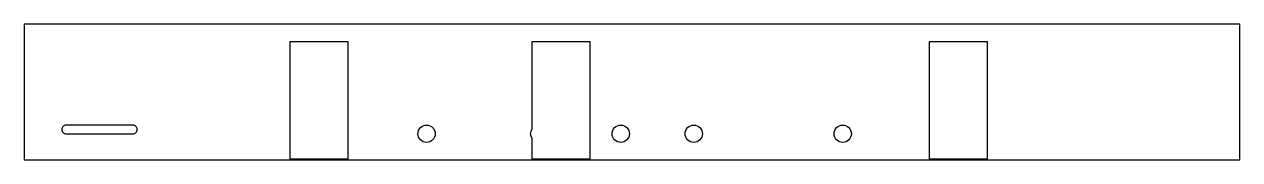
# Model space of a CAD drawing. Header units: millimetres. Extents: x 3 to 214, y 3 to 27.
import ezdxf

# ---------------------------------------------------------------- set-up
doc = ezdxf.new("R2010")
doc.units = ezdxf.units.MM
doc.layers.get('0').update_dxf_attribs({"linetype": 'CONTINUOUS'})

msp = doc.modelspace()

# ---------------------------------------------------------------- linework, layer by layer
for points in [[(3, 3), (214, 3), (214, 26.5), (3, 26.5)], [(59.16, 3.1), (49.16, 3.1), (49.16, 23.5), (59.16, 23.5)], [(170.16, 3.1), (160.16, 3.1), (160.16, 23.5), (170.16, 23.5)]]:
    msp.add_lwpolyline(points, close=True)
for points in [[(101.16, 3.1), (91.16, 3.1), (91.16, 6.66, -0.306238), (91.16, 8.34), (91.16, 23.5), (101.16, 23.5)], [(21.85, 7.5, 0.414214), (22.6, 8.25, 0.414214), (21.85, 9), (10.25, 9, 0.414214), (9.5, 8.25, 0.414214), (10.25, 7.5)]]:
    msp.add_lwpolyline(points, format="xyb", close=True)
for centre in [(72.83, 7.5), (106.55, 7.5), (119.22, 7.5), (145.08, 7.5)]:
    msp.add_circle(centre, 1.5)

doc.saveas('drawing.dxf')
